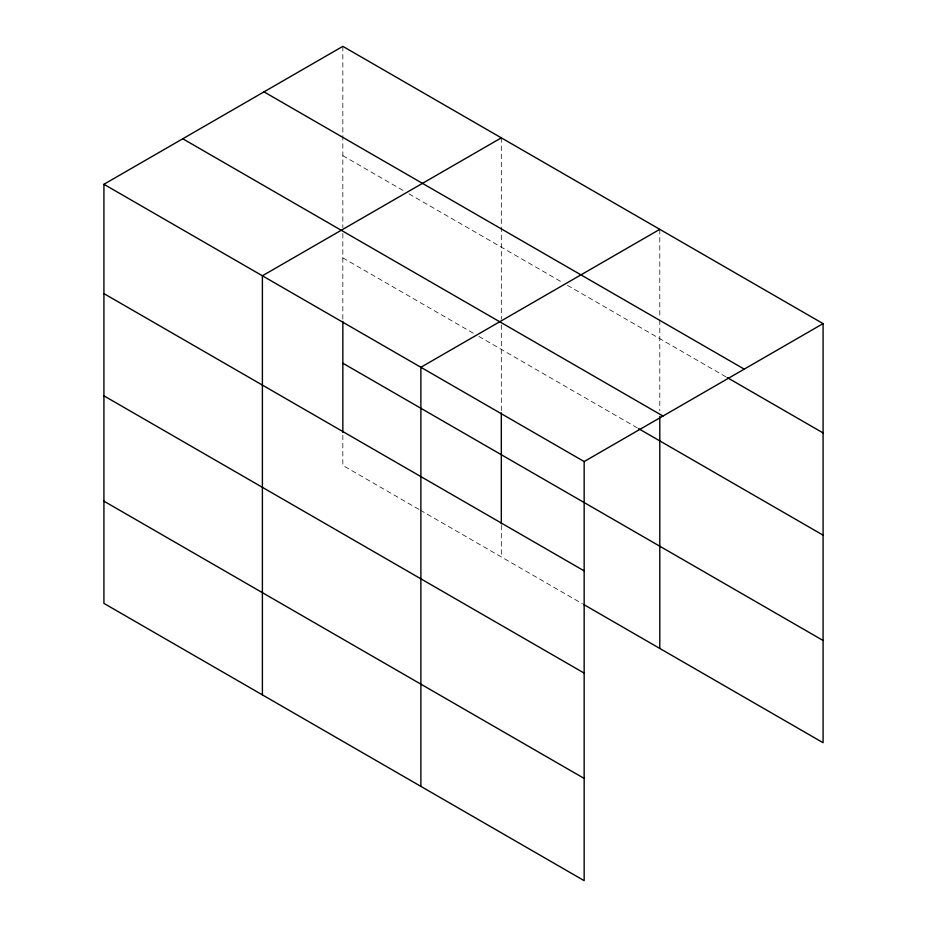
<?xml version="1.0" encoding="UTF-8"?>
<svg xmlns="http://www.w3.org/2000/svg" width="927" height="927" viewBox="0 0 927 927"><rect width="100%" height="100%" fill="white"/><g stroke="black" fill="none" stroke-linecap="round" stroke-linejoin="round"><path stroke-width="0.7" stroke-dasharray="4.63 3.48" d="M342.839 155.666L403.987 190.962M408.981 193.847L562.469 282.468M567.451 285.342L725.853 376.802M342.839 257.891L473.859 333.546M478.853 336.42L637.336 427.915M418.958 509.398L342.839 465.447L342.839 435.215M420.209 510.117L582.434 603.778M659.792 229.34L659.792 318.517M659.792 319.966L659.792 410.649M501.322 137.845L501.322 319.155M501.322 324.913L501.322 411.437M501.322 525.273L501.322 556.942M342.839 46.35L342.839 134.091M342.839 135.527L342.839 227.66M342.839 233.419L342.839 319.931"/><path stroke-width="1.39" d="M103.917 184.288L584.161 461.553L584.161 880.65L103.917 603.384L103.917 184.288L342.839 46.35L823.083 323.616L823.083 742.712L583.674 604.497M501.322 137.845L262.399 275.782L262.399 694.879M659.792 229.34L420.881 367.277L420.881 786.386M584.161 461.553L823.083 323.616M263.998 91.866L744.23 369.131M727.104 377.521L823.083 432.932M182.77 138.772L663.002 416.038M638.587 428.645L823.083 535.157M342.839 363.222L823.083 640.487M103.917 293.604L584.161 570.87M103.917 395.829L584.161 673.095M103.917 501.159L584.161 778.425M659.792 416.408L659.792 648.448M501.322 412.874L501.322 523.825M342.839 321.379L342.839 432.33"/></g></svg>
